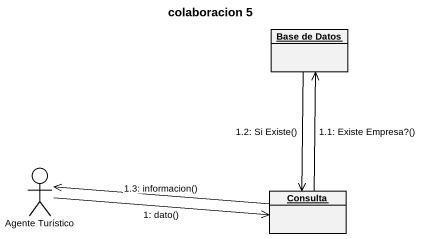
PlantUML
@startuml
title colaboracion 5
allowmixing
hide circle
hide empty members
object "Base de Datos" as Base_de_Datos
actor "Agente Turístico" as Agente_Turístico
object Consulta
Agente_Turístico -right-> Consulta : 1: dato()
Consulta -up-> Base_de_Datos : 1.1: Existe Empresa?()
Base_de_Datos --> Consulta : 1.2: Si Existe()
Consulta -left-> Agente_Turístico : 1.3: informacion()
@enduml
